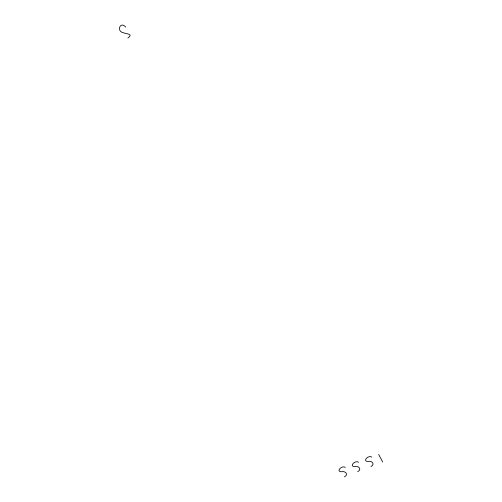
<?xml version="1.0" encoding="UTF-8"?>
<svg xmlns="http://www.w3.org/2000/svg" width="502" height="502" viewBox="0 0 502 502"><rect width="100%" height="100%" fill="white"/><g stroke="black" fill="none" stroke-linecap="round" stroke-linejoin="round"><path stroke-width="0.75" d="M127.916 38.026C133.839 33.703 126.341 34.167 123.436 32.712C116.119 31.588 120.122 20.645 125.764 27.083M344.441 476.9C349.066 474.415 345.1 470.581 341.354 471.761C335.48 471.598 342.057 464.934 345.294 467.4M357.713 471.754C362.337 469.27 358.372 465.436 354.619 466.615C348.752 466.452 355.328 459.788 358.566 462.254M370.984 466.609C375.609 464.124 371.643 460.29 367.891 461.47C362.024 461.307 368.6 454.643 371.838 457.109M378.671 454.461L382.706 462.066"/></g></svg>
